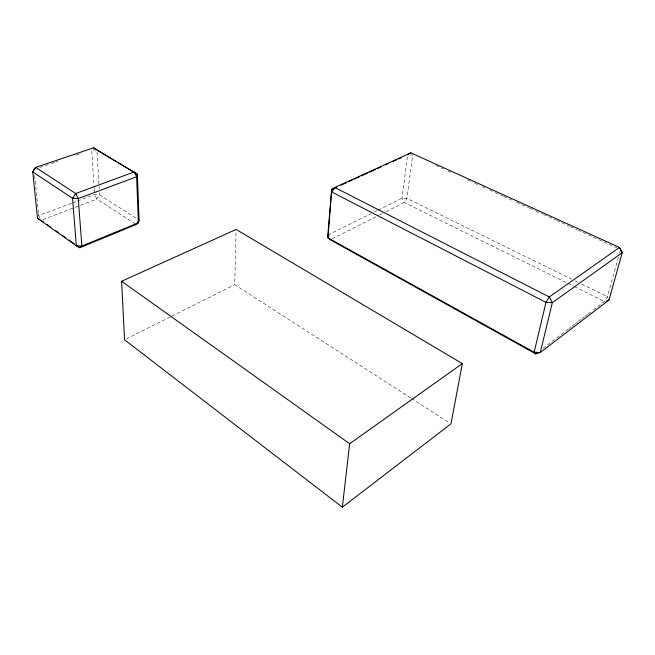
<?xml version="1.0" encoding="UTF-8"?>
<svg xmlns="http://www.w3.org/2000/svg" width="655" height="655" viewBox="0 0 655 655"><rect width="100%" height="100%" fill="white"/><g stroke="black" fill="none" stroke-linecap="round" stroke-linejoin="round"><path stroke-width="0.49" stroke-dasharray="3.27 2.46" d="M410.644 397.88L234.711 284.712L236.054 231.452M407.41 156.807L402.023 198.17L404.307 202.501L567.017 282.944M618.353 257.366L607.406 296.682L604.491 301.472L591.547 311.33M619.442 253.436L620.269 250.488M542.995 348.313L568.073 329.203M568.884 328.589L571.316 326.739M572.126 326.125L574.55 324.274M575.36 323.66L577.784 321.81M578.594 321.196L581.026 319.345M581.837 318.731L584.26 316.881M585.071 316.267L587.494 314.416M588.305 313.802L590.736 311.952M332.093 238.838L378.713 215.38M379.622 214.914L382.364 213.538M386.024 211.696L404.307 202.501L406.894 198.391L412.675 155.03L410.677 154.932M126.39 338.913L170.996 316.594M171.905 316.136L234.711 284.712M327.819 235.088L370.877 213.661M374.537 211.843L377.288 210.476M378.205 210.018L402.023 198.17L406.894 198.391L571.7 279.177M42.984 219.54L96.883 199.079L99.65 194.854L99.527 192.816M39.898 217.935L38.702 215.601L71.853 203.156M72.795 202.796L76.586 201.38M77.536 201.019L94.582 194.617L99.65 194.854L138.221 219.548M39.758 167.451L50.329 163.856M51.295 163.529L55.135 162.227M56.101 161.9L58.017 161.245M76.283 155.038L82.047 153.082M605.392 301.177L607.193 300.579M96.007 150.02L91.659 149.815L94.115 187.494M435.878 165.576L443.304 168.949M447.938 171.061L450.722 172.322M467.424 179.912L471.142 181.599M474.85 183.285L477.634 184.554M482.276 186.667L485.06 187.928M489.694 190.04L494.337 192.144M495.262 192.57L502.688 195.943M503.613 196.361L508.255 198.473M509.181 198.891L511.973 200.16M516.607 202.272L521.249 204.376M522.174 204.802L528.675 207.75M529.6 208.175L535.168 210.705M536.093 211.123L542.594 214.079M543.519 214.496L555.579 219.982M556.513 220.407L569.498 226.311M570.431 226.728L576.924 229.684M577.849 230.102L616.83 247.819M575.36 280.979L578.103 282.321M581.771 284.114L607.406 296.682L608.2 298.336M567.926 283.394L573.412 286.104M574.329 286.554L604.491 301.472M411.504 398.428L449.264 422.721M135.356 223.953L96.883 199.079L94.582 194.617M34.609 175.434L38.399 212.588M38.498 213.595L38.702 215.601M94.181 188.509L94.451 192.586M96.997 152.099L99.273 188.746"/><path stroke-width="0.98" d="M327.819 235.088L331.7 189.41L334.803 187.486L410.865 152.861L619.466 247.459L622.25 252.658L608.994 299.982L540.269 352.496L535.708 353.864L330.259 239.755L327.991 237.863L327.819 235.088L328.63 236.643M342.36 507.199L349.647 443.738L462.332 363.599L236.103 229.447L121.593 281.273L124.573 339.822L342.36 507.199L450.984 423.826L462.332 363.599M139.081 220.096L138.369 222.79L136.215 224.501L79.869 247.729L76.324 245.797L37.523 218.287L32.75 171.954L33.995 169.408L35.763 167.393L93.599 147.801L137.362 174.197L139.081 220.096L137.648 222.299M537.329 352.627L535.708 353.864L534.136 352.251L327.991 237.863L331.7 189.41L336.334 187.305M407.672 154.793L410.865 152.861M340.968 185.193L346.528 182.655M348.378 181.812L352.087 180.125M353.937 179.282L359.497 176.744M361.347 175.9L367.832 172.945M369.69 172.101L375.25 169.571M377.1 168.728L380.809 167.033M385.435 164.929L388.219 163.66M392.853 161.548L396.553 159.861M398.412 159.018L401.188 157.749M607.193 300.579L608.994 299.982M37.523 218.287L43.566 222.012M96.874 150.06L115.82 161.359M117.548 162.391L137.362 174.197L136.617 176.752L138.369 222.79L81.867 246.043L79.869 247.729L77.388 245.977M93.599 147.801L96.056 149.496M46.865 224.354L50.992 227.277M55.945 230.781L58.418 232.533M62.544 235.456L65.844 237.79M69.143 240.131L74.089 243.635M121.593 281.273L349.647 443.738M545.983 302.373L534.136 352.251L540.269 352.496L552.337 302.643L622.25 252.658L619.466 247.459L549.308 296.952L545.983 302.373L331.897 192.054L334.803 187.486L549.308 296.952L552.337 302.643L545.983 302.373M75.685 193.536L72.558 198.301L76.324 245.797L81.867 246.043L78.272 198.563L75.685 193.536L35.763 167.393L32.75 171.954L72.558 198.301L78.272 198.563L136.617 176.752L134.136 171.962L75.685 193.536"/></g></svg>
